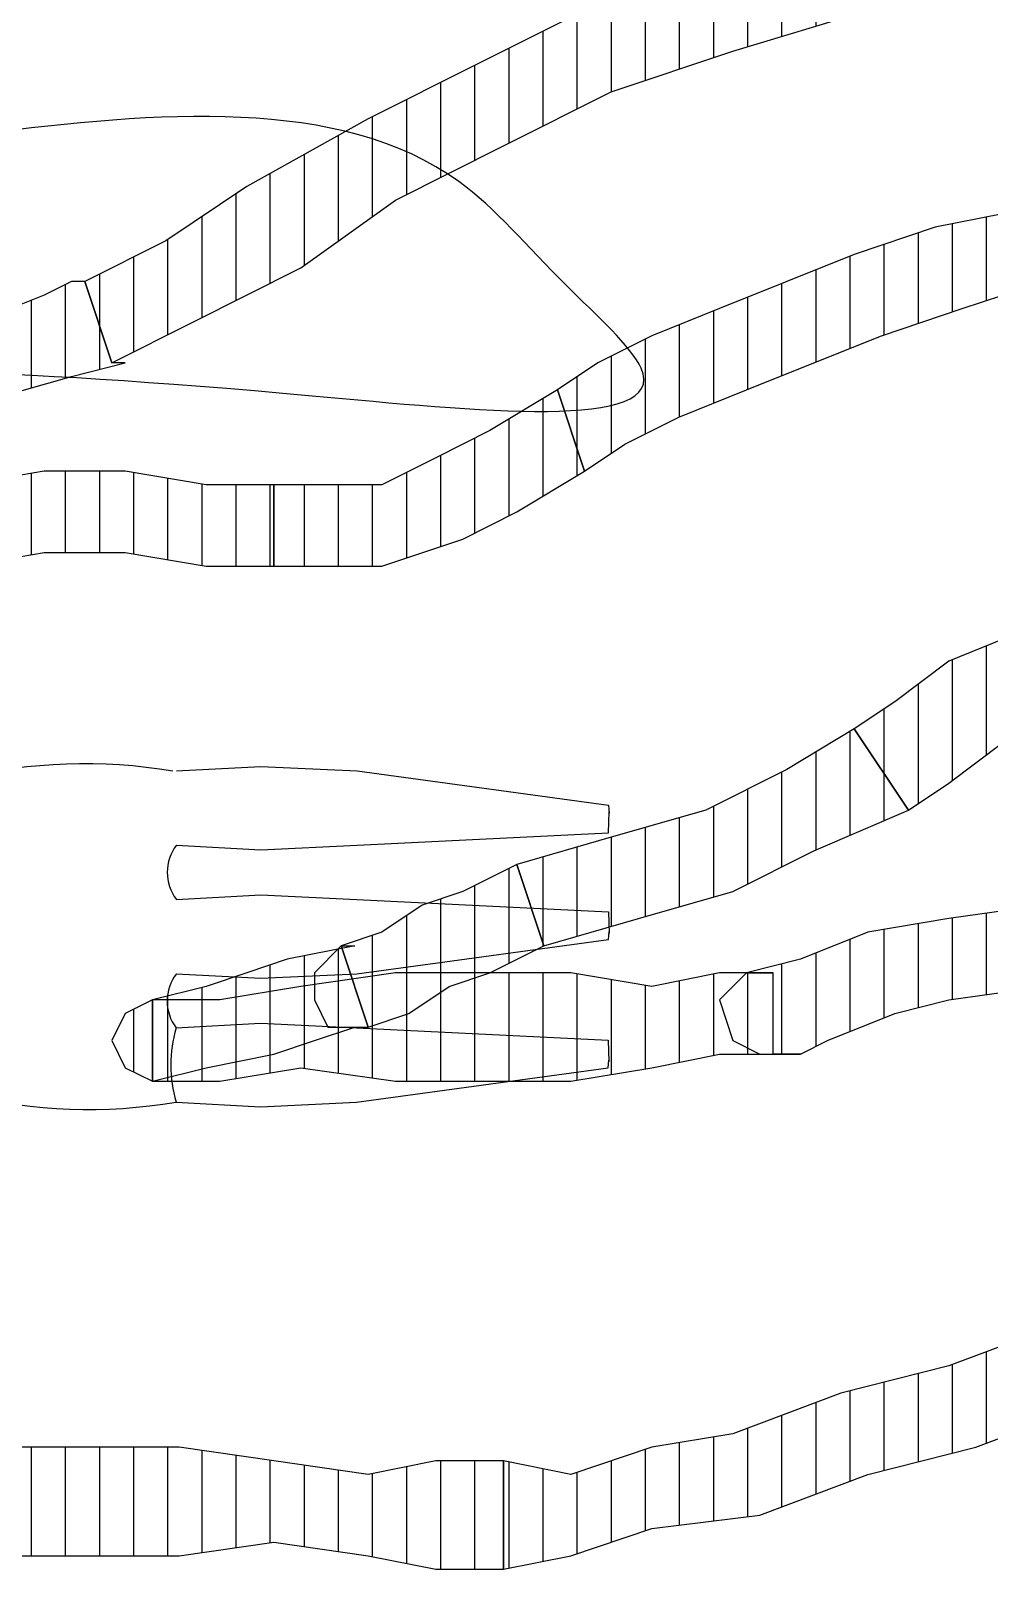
# Model space of a CAD drawing. Header units: millimetres. Extents: x 11489 to 12006, y 36725 to 37730.
# Drawn here: x 11709.6 to 11713.11, y 36917.04 to 36922.68 of the extents above; entities that cross this region are included whole.
import ezdxf

# ---------------------------------------------------------------- set-up
doc = ezdxf.new("R2010")
doc.units = ezdxf.units.MM
doc.layers.add('OC-Mutfak_Ekipman', color=252, linetype='Continuous')
pattern_1 = [(360, (-19413.11011, 29189.02214), (1e-16, 0.125), [25])]

# ---------------------------------------------------------------- blocks, each defined once
blk = doc.blocks.new('A$C0b4f8896')
at = {"ltscale": 30}
h = blk.add_hatch(dxfattribs=at)
h.set_pattern_fill('DC_LINES', color=256, scale=0.1, style=0)
h.set_pattern_definition(pattern_1)
edge = h.paths.add_edge_path(flags=0)
edge.add_line((7.6002, 15.3379), (7.6002, 15.3867))
edge.add_line((7.6002, 15.3867), (7.5505, 15.4863))
edge.add_line((7.5505, 15.4863), (7.4511, 15.7334))
edge.add_line((7.4511, 15.7334), (7.4015, 16.0791))
edge.add_line((7.4015, 16.0791), (7.3021, 16.4258))
edge.add_line((7.3021, 16.4258), (7.2524, 16.8213))
edge.add_line((7.2524, 16.8213), (7.2028, 17.2178))
edge.add_line((7.2028, 17.2178), (7.1531, 17.5635))
edge.add_line((7.1531, 17.5635), (7.1035, 17.8115))
edge.add_line((7.1035, 17.8115), (6.8054, 17.8115))
edge.add_line((6.8054, 17.8115), (6.855, 17.5635))
edge.add_line((6.855, 17.5635), (6.9047, 17.2178))
edge.add_line((6.9047, 17.2178), (6.9544, 16.8213))
edge.add_line((6.9544, 16.8213), (7.0041, 16.4258))
edge.add_line((7.0041, 16.4258), (7.1035, 16.0791))
edge.add_line((7.1035, 16.0791), (7.1531, 15.7334))
edge.add_line((7.1531, 15.7334), (7.2524, 15.3867))
edge.add_line((7.2524, 15.3867), (7.3021, 15.1895))
edge.add_line((7.3021, 15.1895), (7.3021, 15.2383))
h = blk.add_hatch(dxfattribs=at)
h.set_pattern_fill('DC_LINES', color=256, scale=0.1, style=0)
h.set_pattern_definition(pattern_1)
edge = h.paths.add_edge_path(flags=0)
edge.add_line((7.6002, 15.3379), (7.6002, 15.3867))
edge.add_line((7.6002, 15.3867), (7.5505, 15.4863))
edge.add_line((7.5505, 15.4863), (7.4511, 15.7334))
edge.add_line((7.4511, 15.7334), (7.4015, 16.0791))
edge.add_line((7.4015, 16.0791), (7.3021, 16.4258))
edge.add_line((7.3021, 16.4258), (7.2524, 16.8213))
edge.add_line((7.2524, 16.8213), (7.2028, 17.2178))
edge.add_line((7.2028, 17.2178), (7.1531, 17.5635))
edge.add_line((7.1531, 17.5635), (7.1035, 17.8115))
edge.add_line((7.1035, 17.8115), (6.8054, 17.8115))
edge.add_line((6.8054, 17.8115), (6.855, 17.5635))
edge.add_line((6.855, 17.5635), (6.9047, 17.2178))
edge.add_line((6.9047, 17.2178), (6.9544, 16.8213))
edge.add_line((6.9544, 16.8213), (7.0041, 16.4258))
edge.add_line((7.0041, 16.4258), (7.1035, 16.0791))
edge.add_line((7.1035, 16.0791), (7.1531, 15.7334))
edge.add_line((7.1531, 15.7334), (7.2524, 15.3867))
edge.add_line((7.2524, 15.3867), (7.3021, 15.1895))
edge.add_line((7.3021, 15.1895), (7.3021, 15.2383))
h = blk.add_hatch(dxfattribs=at)
h.set_pattern_fill('DC_LINES', color=256, scale=0.1, style=0)
h.set_pattern_definition(pattern_1)
edge = h.paths.add_edge_path(flags=0)
edge.add_line((6.4576, 17.1182), (6.4576, 17.0195))
edge.add_line((6.4576, 17.0195), (6.5073, 16.7227))
edge.add_line((6.5073, 16.7227), (6.557, 16.4258))
edge.add_line((6.557, 16.4258), (6.5073, 16.1289))
edge.add_line((6.5073, 16.1289), (6.557, 15.7822))
edge.add_line((6.557, 15.7822), (6.6067, 15.4863))
edge.add_line((6.6067, 15.4863), (6.6067, 15.1895))
edge.add_line((6.6067, 15.1895), (6.557, 14.8926))
edge.add_line((6.557, 14.8926), (6.557, 14.6445))
edge.add_line((6.557, 14.6445), (6.855, 14.6445))
edge.add_line((6.855, 14.6445), (6.855, 14.8926))
edge.add_line((6.855, 14.8926), (6.9047, 15.1895))
edge.add_line((6.9047, 15.1895), (6.9047, 15.4863))
edge.add_line((6.9047, 15.4863), (6.855, 15.7822))
edge.add_line((6.855, 15.7822), (6.9047, 16.1289))
edge.add_line((6.9047, 16.1289), (6.855, 16.4258))
edge.add_line((6.855, 16.4258), (6.8054, 16.7227))
edge.add_line((6.8054, 16.7227), (6.7557, 17.0195))
edge.add_line((6.7557, 17.0195), (6.7557, 16.9209))
edge.add_line((6.7557, 16.9209), (6.7557, 17.0195))
edge.add_line((6.7557, 17.0195), (6.706, 17.1182))
edge.add_line((6.706, 17.1182), (6.6067, 17.168))
edge.add_line((6.6067, 17.168), (6.5073, 17.1182))
edge.add_line((6.5073, 17.1182), (6.4576, 17.0195))
h = blk.add_hatch(dxfattribs=at)
h.set_pattern_fill('DC_LINES', color=256, scale=0.1, style=0)
h.set_pattern_definition(pattern_1)
edge = h.paths.add_edge_path(flags=0)
edge.add_line((6.4576, 17.1182), (6.4576, 17.0195))
edge.add_line((6.4576, 17.0195), (6.5073, 16.7227))
edge.add_line((6.5073, 16.7227), (6.557, 16.4258))
edge.add_line((6.557, 16.4258), (6.5073, 16.1289))
edge.add_line((6.5073, 16.1289), (6.557, 15.7822))
edge.add_line((6.557, 15.7822), (6.6067, 15.4863))
edge.add_line((6.6067, 15.4863), (6.6067, 15.1895))
edge.add_line((6.6067, 15.1895), (6.557, 14.8926))
edge.add_line((6.557, 14.8926), (6.557, 14.6445))
edge.add_line((6.557, 14.6445), (6.855, 14.6445))
edge.add_line((6.855, 14.6445), (6.855, 14.8926))
edge.add_line((6.855, 14.8926), (6.9047, 15.1895))
edge.add_line((6.9047, 15.1895), (6.9047, 15.4863))
edge.add_line((6.9047, 15.4863), (6.855, 15.7822))
edge.add_line((6.855, 15.7822), (6.9047, 16.1289))
edge.add_line((6.9047, 16.1289), (6.855, 16.4258))
edge.add_line((6.855, 16.4258), (6.8054, 16.7227))
edge.add_line((6.8054, 16.7227), (6.7557, 17.0195))
edge.add_line((6.7557, 17.0195), (6.7557, 16.9209))
edge.add_line((6.7557, 16.9209), (6.7557, 17.0195))
edge.add_line((6.7557, 17.0195), (6.706, 17.1182))
edge.add_line((6.706, 17.1182), (6.6067, 17.168))
edge.add_line((6.6067, 17.168), (6.5073, 17.1182))
edge.add_line((6.5073, 17.1182), (6.4576, 17.0195))
h = blk.add_hatch(dxfattribs=at)
h.set_pattern_fill('DC_LINES', color=256, scale=0.1, style=0)
h.set_pattern_definition(pattern_1)
edge = h.paths.add_edge_path(flags=0)
edge.add_line((3.2785, 13.8037), (3.2785, 14.0508))
edge.add_line((3.2785, 14.0508), (3.2288, 14.2988))
edge.add_line((3.2288, 14.2988), (3.2785, 14.6445))
edge.add_line((3.2785, 14.6445), (3.3282, 14.9912))
edge.add_line((3.3282, 14.9912), (3.3282, 15.2881))
edge.add_line((3.3282, 15.2881), (3.3282, 15.6348))
edge.add_line((3.3282, 15.6348), (3.2785, 15.9805))
edge.add_line((3.2785, 15.9805), (3.2288, 16.2773))
edge.add_line((3.2288, 16.2773), (2.9308, 16.2773))
edge.add_line((2.9308, 16.2773), (2.9804, 15.9805))
edge.add_line((2.9804, 15.9805), (2.9308, 15.6348))
edge.add_line((2.9308, 15.6348), (2.9308, 15.2881))
edge.add_line((2.9308, 15.2881), (2.9308, 14.9912))
edge.add_line((2.9308, 14.9912), (2.9804, 14.6445))
edge.add_line((2.9804, 14.6445), (2.9308, 14.2988))
edge.add_line((2.9308, 14.2988), (2.8811, 14.0508))
edge.add_line((2.8811, 14.0508), (2.8811, 13.8037))
h = blk.add_hatch(dxfattribs=at)
h.set_pattern_fill('DC_LINES', color=256, scale=0.1, style=0)
h.set_pattern_definition(pattern_1)
edge = h.paths.add_edge_path(flags=0)
edge.add_line((8.991, 12.0723), (8.8917, 12.5664))
edge.add_line((8.8917, 12.5664), (8.7427, 13.0615))
edge.add_line((8.7427, 13.0615), (8.5936, 13.5068))
edge.add_line((8.5936, 13.5068), (8.395, 13.9023))
edge.add_line((8.395, 13.9023), (8.1963, 14.2988))
edge.add_line((8.1963, 14.2988), (7.9479, 14.7441))
edge.add_line((7.9479, 14.7441), (7.7492, 15.041))
edge.add_line((7.7492, 15.041), (7.6002, 15.3379))
edge.add_line((7.6002, 15.3379), (7.3021, 15.2383))
edge.add_line((7.3021, 15.2383), (7.4511, 14.9414))
edge.add_line((7.4511, 14.9414), (7.6498, 14.5459))
edge.add_line((7.6498, 14.5459), (7.8982, 14.1992))
edge.add_line((7.8982, 14.1992), (8.0969, 13.8037))
edge.add_line((8.0969, 13.8037), (8.2956, 13.4082))
edge.add_line((8.2956, 13.4082), (8.4446, 12.9629))
edge.add_line((8.4446, 12.9629), (8.5936, 12.4678))
edge.add_line((8.5936, 12.4678), (8.693, 12.0723))
h = blk.add_hatch(dxfattribs=at)
h.set_pattern_fill('DC_LINES', color=256, scale=0.1, style=0)
h.set_pattern_definition(pattern_1)
edge = h.paths.add_edge_path(flags=0)
edge.add_line((8.991, 12.0723), (8.8917, 12.5664))
edge.add_line((8.8917, 12.5664), (8.7427, 13.0615))
edge.add_line((8.7427, 13.0615), (8.5936, 13.5068))
edge.add_line((8.5936, 13.5068), (8.395, 13.9023))
edge.add_line((8.395, 13.9023), (8.1963, 14.2988))
edge.add_line((8.1963, 14.2988), (7.9479, 14.7441))
edge.add_line((7.9479, 14.7441), (7.7492, 15.041))
edge.add_line((7.7492, 15.041), (7.6002, 15.3379))
edge.add_line((7.6002, 15.3379), (7.3021, 15.2383))
edge.add_line((7.3021, 15.2383), (7.4511, 14.9414))
edge.add_line((7.4511, 14.9414), (7.6498, 14.5459))
edge.add_line((7.6498, 14.5459), (7.8982, 14.1992))
edge.add_line((7.8982, 14.1992), (8.0969, 13.8037))
edge.add_line((8.0969, 13.8037), (8.2956, 13.4082))
edge.add_line((8.2956, 13.4082), (8.4446, 12.9629))
edge.add_line((8.4446, 12.9629), (8.5936, 12.4678))
edge.add_line((8.5936, 12.4678), (8.693, 12.0723))
h = blk.add_hatch(dxfattribs=at)
h.set_pattern_fill('DC_LINES', color=256, scale=0.1, style=0)
h.set_pattern_definition(pattern_1)
edge = h.paths.add_edge_path(flags=0)
edge.add_line((4.9674, 15.0898), (4.6694, 15.0898))
edge.add_line((4.6694, 15.0898), (4.6694, 14.8428))
edge.add_line((4.6694, 14.8428), (4.7191, 14.5459))
edge.add_line((4.7191, 14.5459), (4.6694, 14.1992))
edge.add_line((4.6694, 14.1992), (4.6694, 13.9023))
edge.add_line((4.6694, 13.9023), (4.6694, 13.5566))
edge.add_line((4.6694, 13.5566), (4.7191, 13.2598))
edge.add_line((4.7191, 13.2598), (4.7687, 13.0117))
edge.add_line((4.7687, 13.0117), (4.7687, 12.8145))
edge.add_line((4.7687, 12.8145), (5.0668, 12.8145))
edge.add_line((5.0668, 12.8145), (5.0668, 13.0117))
edge.add_line((5.0668, 13.0117), (5.0171, 13.2598))
edge.add_line((5.0171, 13.2598), (5.0668, 13.5566))
edge.add_line((5.0668, 13.5566), (5.0668, 13.9023))
edge.add_line((5.0668, 13.9023), (5.0668, 14.1992))
edge.add_line((5.0668, 14.1992), (5.0171, 14.5459))
edge.add_line((5.0171, 14.5459), (4.9674, 14.8428))
edge.add_line((4.9674, 14.8428), (4.9674, 15.0898))
edge.add_line((4.9674, 15.0898), (4.6694, 15.0898))
edge.add_line((4.6694, 15.0898), (4.9674, 15.0898))
edge.add_line((4.9674, 15.0898), (4.9178, 15.1895))
edge.add_line((4.9178, 15.1895), (4.8184, 15.2383))
edge.add_line((4.8184, 15.2383), (4.7191, 15.1895))
edge.add_line((4.7191, 15.1895), (4.6694, 15.0898))
h = blk.add_hatch(dxfattribs=at)
h.set_pattern_fill('DC_LINES', color=256, scale=0.1, style=0)
h.set_pattern_definition(pattern_1)
edge = h.paths.add_edge_path(flags=0)
edge.add_line((5.1661, 14.3975), (5.1661, 14.3477))
edge.add_line((5.1661, 14.3477), (5.1165, 14.5957))
edge.add_line((5.1165, 14.5957), (5.0668, 14.7441))
edge.add_line((5.0668, 14.7441), (5.0171, 14.8926))
edge.add_line((5.0171, 14.8926), (4.9674, 15.0898))
edge.add_line((4.9674, 15.0898), (4.6694, 15.0898))
edge.add_line((4.6694, 15.0898), (4.7191, 14.8926))
edge.add_line((4.7191, 14.8926), (4.7687, 14.6445))
edge.add_line((4.7687, 14.6445), (4.8184, 14.4961))
edge.add_line((4.8184, 14.4961), (4.8681, 14.3477))
edge.add_line((4.8681, 14.3477), (4.8681, 14.2988))
h = blk.add_hatch(dxfattribs=at)
h.set_pattern_fill('DC_LINES', color=256, scale=0.1, style=0)
h.set_pattern_definition(pattern_1)
edge = h.paths.add_edge_path(flags=0)
edge.add_line((6.557, 14.6445), (6.557, 14.249))
edge.add_line((6.557, 14.249), (6.6564, 13.9521))
edge.add_line((6.6564, 13.9521), (6.7557, 13.7539))
edge.add_line((6.7557, 13.7539), (6.9047, 13.5068))
edge.add_line((6.9047, 13.5068), (7.2028, 13.6055))
edge.add_line((7.2028, 13.6055), (7.0537, 13.8535))
edge.add_line((7.0537, 13.8535), (6.9544, 14.0508))
edge.add_line((6.9544, 14.0508), (6.855, 14.249))
edge.add_line((6.855, 14.249), (6.855, 14.6445))
h = blk.add_hatch(dxfattribs=at)
h.set_pattern_fill('DC_LINES', color=256, scale=0.1, style=0)
h.set_pattern_definition(pattern_1)
edge = h.paths.add_edge_path(flags=0)
edge.add_line((6.557, 14.6445), (6.557, 14.249))
edge.add_line((6.557, 14.249), (6.6564, 13.9521))
edge.add_line((6.6564, 13.9521), (6.7557, 13.7539))
edge.add_line((6.7557, 13.7539), (6.9047, 13.5068))
edge.add_line((6.9047, 13.5068), (7.2028, 13.6055))
edge.add_line((7.2028, 13.6055), (7.0537, 13.8535))
edge.add_line((7.0537, 13.8535), (6.9544, 14.0508))
edge.add_line((6.9544, 14.0508), (6.855, 14.249))
edge.add_line((6.855, 14.249), (6.855, 14.6445))
h = blk.add_hatch(dxfattribs=at)
h.set_pattern_fill('DC_LINES', color=256, scale=0.1, style=0)
h.set_pattern_definition(pattern_1)
edge = h.paths.add_edge_path(flags=0)
edge.add_line((5.4642, 13.7539), (5.3649, 13.9521))
edge.add_line((5.3649, 13.9521), (5.3151, 14.1006))
edge.add_line((5.3151, 14.1006), (5.2158, 14.249))
edge.add_line((5.2158, 14.249), (5.1661, 14.3975))
edge.add_line((5.1661, 14.3975), (4.8681, 14.2988))
edge.add_line((4.8681, 14.2988), (4.9178, 14.1504))
edge.add_line((4.9178, 14.1504), (5.0171, 14.002))
edge.add_line((5.0171, 14.002), (5.0668, 13.8535))
edge.add_line((5.0668, 13.8535), (5.1661, 13.6553))
h = blk.add_hatch(dxfattribs=at)
h.set_pattern_fill('DC_LINES', color=256, scale=0.1, style=0)
h.set_pattern_definition(pattern_1)
edge = h.paths.add_edge_path(flags=0)
edge.add_line((5.4642, 13.7539), (5.3649, 13.9521))
edge.add_line((5.3649, 13.9521), (5.3151, 14.1006))
edge.add_line((5.3151, 14.1006), (5.2158, 14.249))
edge.add_line((5.2158, 14.249), (5.1661, 14.3975))
edge.add_line((5.1661, 14.3975), (4.8681, 14.2988))
edge.add_line((4.8681, 14.2988), (4.9178, 14.1504))
edge.add_line((4.9178, 14.1504), (5.0171, 14.002))
edge.add_line((5.0171, 14.002), (5.0668, 13.8535))
edge.add_line((5.0668, 13.8535), (5.1661, 13.6553))
h = blk.add_hatch(dxfattribs=at)
h.set_pattern_fill('DC_LINES', color=256, scale=0.1, style=0)
h.set_pattern_definition(pattern_1)
edge = h.paths.add_edge_path(flags=0)
edge.add_line((3.9739, 11.1816), (3.8746, 11.4287))
edge.add_line((3.8746, 11.4287), (3.7753, 11.7754))
edge.add_line((3.7753, 11.7754), (3.6262, 12.1709))
edge.add_line((3.6262, 12.1709), (3.5269, 12.5664))
edge.add_line((3.5269, 12.5664), (3.3779, 12.9629))
edge.add_line((3.3779, 12.9629), (3.3282, 13.2598))
edge.add_line((3.3282, 13.2598), (3.2288, 13.5566))
edge.add_line((3.2288, 13.5566), (3.2785, 13.8037))
edge.add_line((3.2785, 13.8037), (2.8811, 13.8037))
edge.add_line((2.8811, 13.8037), (2.9308, 13.5566))
edge.add_line((2.9308, 13.5566), (3.0302, 13.2598))
edge.add_line((3.0302, 13.2598), (3.0798, 12.8633))
edge.add_line((3.0798, 12.8633), (3.2288, 12.4678))
edge.add_line((3.2288, 12.4678), (3.3282, 12.0723))
edge.add_line((3.3282, 12.0723), (3.4772, 11.6768))
edge.add_line((3.4772, 11.6768), (3.5765, 11.3301))
edge.add_line((3.5765, 11.3301), (3.6759, 11.083))
h = blk.add_hatch(dxfattribs=at)
h.set_pattern_fill('DC_LINES', color=256, scale=0.1, style=0)
h.set_pattern_definition(pattern_1)
edge = h.paths.add_edge_path(flags=0)
edge.add_line((5.9609, 12.5176), (5.812, 12.7646))
edge.add_line((5.812, 12.7646), (5.6628, 13.0615))
edge.add_line((5.6628, 13.0615), (5.5635, 13.4082))
edge.add_line((5.5635, 13.4082), (5.4642, 13.7539))
edge.add_line((5.4642, 13.7539), (5.1661, 13.6553))
edge.add_line((5.1661, 13.6553), (5.2655, 13.3086))
edge.add_line((5.2655, 13.3086), (5.3649, 12.9629))
edge.add_line((5.3649, 12.9629), (5.5139, 12.666))
edge.add_line((5.5139, 12.666), (5.6628, 12.3193))
h = blk.add_hatch(dxfattribs=at)
h.set_pattern_fill('DC_LINES', color=256, scale=0.1, style=0)
h.set_pattern_definition(pattern_1)
edge = h.paths.add_edge_path(flags=0)
edge.add_line((5.9609, 12.5176), (5.812, 12.7646))
edge.add_line((5.812, 12.7646), (5.6628, 13.0615))
edge.add_line((5.6628, 13.0615), (5.5635, 13.4082))
edge.add_line((5.5635, 13.4082), (5.4642, 13.7539))
edge.add_line((5.4642, 13.7539), (5.1661, 13.6553))
edge.add_line((5.1661, 13.6553), (5.2655, 13.3086))
edge.add_line((5.2655, 13.3086), (5.3649, 12.9629))
edge.add_line((5.3649, 12.9629), (5.5139, 12.666))
edge.add_line((5.5139, 12.666), (5.6628, 12.3193))
h = blk.add_hatch(dxfattribs=at)
h.set_pattern_fill('DC_LINES', color=256, scale=0.1, style=0)
h.set_pattern_definition(pattern_1)
edge = h.paths.add_edge_path(flags=0)
edge.add_line((6.9047, 13.5068), (7.0041, 13.3584))
edge.add_line((7.0041, 13.3584), (7.1035, 13.1602))
edge.add_line((7.1035, 13.1602), (7.2028, 12.9131))
edge.add_line((7.2028, 12.9131), (7.3021, 12.666))
edge.add_line((7.3021, 12.666), (7.4015, 12.418))
edge.add_line((7.4015, 12.418), (7.5008, 12.1221))
edge.add_line((7.5008, 12.1221), (7.5505, 11.9736))
edge.add_line((7.5505, 11.9736), (7.6002, 11.7754))
edge.add_line((7.6002, 11.7754), (7.8982, 11.7754))
edge.add_line((7.8982, 11.7754), (7.8485, 11.9736))
edge.add_line((7.8485, 11.9736), (7.7989, 12.2207))
edge.add_line((7.7989, 12.2207), (7.6995, 12.5176))
edge.add_line((7.6995, 12.5176), (7.6002, 12.7646))
edge.add_line((7.6002, 12.7646), (7.5008, 13.0117))
edge.add_line((7.5008, 13.0117), (7.4015, 13.2598))
edge.add_line((7.4015, 13.2598), (7.3021, 13.457))
edge.add_line((7.3021, 13.457), (7.2028, 13.6055))
h = blk.add_hatch(dxfattribs=at)
h.set_pattern_fill('DC_LINES', color=256, scale=0.1, style=0)
h.set_pattern_definition(pattern_1)
edge = h.paths.add_edge_path(flags=0)
edge.add_line((6.9047, 13.5068), (7.0041, 13.3584))
edge.add_line((7.0041, 13.3584), (7.1035, 13.1602))
edge.add_line((7.1035, 13.1602), (7.2028, 12.9131))
edge.add_line((7.2028, 12.9131), (7.3021, 12.666))
edge.add_line((7.3021, 12.666), (7.4015, 12.418))
edge.add_line((7.4015, 12.418), (7.5008, 12.1221))
edge.add_line((7.5008, 12.1221), (7.5505, 11.9736))
edge.add_line((7.5505, 11.9736), (7.6002, 11.7754))
edge.add_line((7.6002, 11.7754), (7.8982, 11.7754))
edge.add_line((7.8982, 11.7754), (7.8485, 11.9736))
edge.add_line((7.8485, 11.9736), (7.7989, 12.2207))
edge.add_line((7.7989, 12.2207), (7.6995, 12.5176))
edge.add_line((7.6995, 12.5176), (7.6002, 12.7646))
edge.add_line((7.6002, 12.7646), (7.5008, 13.0117))
edge.add_line((7.5008, 13.0117), (7.4015, 13.2598))
edge.add_line((7.4015, 13.2598), (7.3021, 13.457))
edge.add_line((7.3021, 13.457), (7.2028, 13.6055))
h = blk.add_hatch(dxfattribs=at)
h.set_pattern_fill('DC_LINES', color=256, scale=0.1, style=0)
h.set_pattern_definition(pattern_1)
edge = h.paths.add_edge_path(flags=0)
edge.add_line((4.7687, 12.8145), (4.7687, 12.7148))
edge.add_line((4.7687, 12.7148), (4.8184, 12.6162))
edge.add_line((4.8184, 12.6162), (4.9178, 12.3691))
edge.add_line((4.9178, 12.3691), (4.9674, 12.1709))
edge.add_line((4.9674, 12.1709), (5.0171, 11.8242))
edge.add_line((5.0171, 11.8242), (5.3151, 11.8242))
edge.add_line((5.3151, 11.8242), (5.2655, 12.1709))
edge.add_line((5.2655, 12.1709), (5.2158, 12.4678))
edge.add_line((5.2158, 12.4678), (5.1165, 12.7148))
edge.add_line((5.1165, 12.7148), (5.0668, 12.9131))
edge.add_line((5.0668, 12.9131), (5.0668, 12.8145))
edge.add_line((5.0668, 12.8145), (5.0668, 12.9131))
edge.add_line((5.0668, 12.9131), (4.9674, 13.0117))
edge.add_line((4.9674, 13.0117), (4.8184, 12.9629))
edge.add_line((4.8184, 12.9629), (4.7687, 12.8633))
edge.add_line((4.7687, 12.8633), (4.7687, 12.7148))
h = blk.add_hatch(dxfattribs=at)
h.set_pattern_fill('DC_LINES', color=256, scale=0.1, style=0)
h.set_pattern_definition(pattern_1)
edge = h.paths.add_edge_path(flags=0)
edge.add_line((6.9544, 10.835), (6.855, 11.083))
edge.add_line((6.855, 11.083), (6.706, 11.2314))
edge.add_line((6.706, 11.2314), (6.6067, 11.4785))
edge.add_line((6.6067, 11.4785), (6.4576, 11.7256))
edge.add_line((6.4576, 11.7256), (6.3087, 11.9238))
edge.add_line((6.3087, 11.9238), (6.2093, 12.1709))
edge.add_line((6.2093, 12.1709), (6.0602, 12.3691))
edge.add_line((6.0602, 12.3691), (5.9609, 12.5176))
edge.add_line((5.9609, 12.5176), (5.6628, 12.3193))
edge.add_line((5.6628, 12.3193), (5.7622, 12.1709))
edge.add_line((5.7622, 12.1709), (5.9112, 11.9736))
edge.add_line((5.9112, 11.9736), (6.0106, 11.8242))
edge.add_line((6.0106, 11.8242), (6.1596, 11.5283))
edge.add_line((6.1596, 11.5283), (6.3087, 11.3799))
edge.add_line((6.3087, 11.3799), (6.408, 11.1318))
edge.add_line((6.408, 11.1318), (6.557, 10.8848))
edge.add_line((6.557, 10.8848), (6.6564, 10.7363))
h = blk.add_hatch(dxfattribs=at)
h.set_pattern_fill('DC_LINES', color=256, scale=0.1, style=0)
h.set_pattern_definition(pattern_1)
edge = h.paths.add_edge_path(flags=0)
edge.add_line((6.9544, 10.835), (6.855, 11.083))
edge.add_line((6.855, 11.083), (6.706, 11.2314))
edge.add_line((6.706, 11.2314), (6.6067, 11.4785))
edge.add_line((6.6067, 11.4785), (6.4576, 11.7256))
edge.add_line((6.4576, 11.7256), (6.3087, 11.9238))
edge.add_line((6.3087, 11.9238), (6.2093, 12.1709))
edge.add_line((6.2093, 12.1709), (6.0602, 12.3691))
edge.add_line((6.0602, 12.3691), (5.9609, 12.5176))
edge.add_line((5.9609, 12.5176), (5.6628, 12.3193))
edge.add_line((5.6628, 12.3193), (5.7622, 12.1709))
edge.add_line((5.7622, 12.1709), (5.9112, 11.9736))
edge.add_line((5.9112, 11.9736), (6.0106, 11.8242))
edge.add_line((6.0106, 11.8242), (6.1596, 11.5283))
edge.add_line((6.1596, 11.5283), (6.3087, 11.3799))
edge.add_line((6.3087, 11.3799), (6.408, 11.1318))
edge.add_line((6.408, 11.1318), (6.557, 10.8848))
edge.add_line((6.557, 10.8848), (6.6564, 10.7363))
for p, q in [((6.557, 15.7822), (6.6067, 15.4863)), ((6.557, 15.7822), (6.6067, 15.4863)), ((6.9047, 15.4863), (6.855, 15.7822)), ((6.9047, 15.4863), (6.855, 15.7822)), ((7.1531, 15.7334), (7.2524, 15.3867)), ((7.1531, 15.7334), (7.2524, 15.3867)), ((7.5505, 15.4863), (7.4511, 15.7334)), ((7.5505, 15.4863), (7.4511, 15.7334)), ((2.9308, 15.6348), (2.9308, 15.2881)), ((3.3282, 15.2881), (3.3282, 15.6348)), ((6.6067, 15.4863), (6.6067, 15.1895)), ((6.6067, 15.4863), (6.6067, 15.1895)), ((6.9047, 15.1895), (6.9047, 15.4863)), ((6.9047, 15.1895), (6.9047, 15.4863)), ((7.6002, 15.3867), (7.5505, 15.4863)), ((7.6002, 15.3867), (7.5505, 15.4863)), ((7.2524, 15.3867), (7.3021, 15.1895)), ((7.2524, 15.3867), (7.3021, 15.1895)), ((7.6002, 15.3379), (7.3021, 15.2383)), ((7.6002, 15.3379), (7.3021, 15.2383)), ((7.3021, 15.2383), (7.6002, 15.3379)), ((7.3021, 15.2383), (7.6002, 15.3379)), ((7.6002, 15.3379), (7.6002, 15.3867)), ((7.6002, 15.3379), (7.6002, 15.3867)), ((7.7492, 15.041), (7.6002, 15.3379)), ((7.7492, 15.041), (7.6002, 15.3379)), ((7.6002, 15.3379), (7.6002, 15.3379)), ((7.6002, 15.3379), (7.6002, 15.3379)), ((2.9308, 15.2881), (2.9308, 14.9912)), ((3.3282, 14.9912), (3.3282, 15.2881)), ((4.8184, 15.2383), (4.7191, 15.1895)), ((4.9178, 15.1895), (4.8184, 15.2383)), ((7.3021, 15.2383), (7.4511, 14.9414)), ((7.3021, 15.2383), (7.4511, 14.9414)), ((7.3021, 15.1895), (7.3021, 15.2383)), ((7.3021, 15.1895), (7.3021, 15.2383)), ((4.7191, 15.1895), (4.6694, 15.0898)), ((4.9674, 15.0898), (4.9178, 15.1895)), ((6.6067, 15.1895), (6.557, 14.8926)), ((6.6067, 15.1895), (6.557, 14.8926)), ((6.855, 14.8926), (6.9047, 15.1895)), ((6.855, 14.8926), (6.9047, 15.1895)), ((4.9674, 15.0898), (4.6694, 15.0898)), ((4.6694, 15.0898), (4.7191, 14.8926)), ((4.9674, 15.0898), (4.6694, 15.0898)), ((4.6694, 15.0898), (4.6694, 14.8428)), ((4.9674, 15.0898), (4.6694, 15.0898)), ((4.6694, 15.0898), (4.9674, 15.0898)), ((4.6694, 15.0898), (4.9674, 15.0898)), ((5.0171, 14.8926), (4.9674, 15.0898)), ((4.9674, 14.8428), (4.9674, 15.0898)), ((4.9674, 15.0898), (4.9674, 15.0898)), ((7.9479, 14.7441), (7.7492, 15.041)), ((7.9479, 14.7441), (7.7492, 15.041)), ((2.9308, 14.9912), (2.9804, 14.6445)), ((3.2785, 14.6445), (3.3282, 14.9912)), ((7.4511, 14.9414), (7.6498, 14.5459)), ((7.4511, 14.9414), (7.6498, 14.5459)), ((4.7191, 14.8926), (4.7687, 14.6445)), ((5.0668, 14.7441), (5.0171, 14.8926)), ((6.557, 14.8926), (6.557, 14.6445)), ((6.557, 14.8926), (6.557, 14.6445)), ((6.855, 14.6445), (6.855, 14.8926)), ((6.855, 14.6445), (6.855, 14.8926)), ((4.6694, 14.8428), (4.7191, 14.5459)), ((5.0171, 14.5459), (4.9674, 14.8428)), ((5.1165, 14.5957), (5.0668, 14.7441)), ((8.1963, 14.2988), (7.9479, 14.7441)), ((8.1963, 14.2988), (7.9479, 14.7441)), ((2.9804, 14.6445), (2.9308, 14.2988)), ((3.2288, 14.2988), (3.2785, 14.6445)), ((4.7687, 14.6445), (4.8184, 14.4961)), ((6.557, 14.6445), (6.855, 14.6445)), ((6.557, 14.6445), (6.855, 14.6445)), ((6.557, 14.6445), (6.557, 14.6445)), ((6.557, 14.6445), (6.557, 14.249)), ((6.855, 14.6445), (6.557, 14.6445)), ((6.557, 14.6445), (6.557, 14.6445)), ((6.557, 14.6445), (6.557, 14.6445)), ((6.557, 14.6445), (6.557, 14.249)), ((6.855, 14.6445), (6.557, 14.6445)), ((6.557, 14.6445), (6.557, 14.6445)), ((6.855, 14.249), (6.855, 14.6445)), ((6.855, 14.6445), (6.855, 14.6445)), ((6.855, 14.249), (6.855, 14.6445)), ((6.855, 14.6445), (6.855, 14.6445)), ((5.1661, 14.3477), (5.1165, 14.5957)), ((4.7191, 14.5459), (4.6694, 14.1992)), ((4.8184, 14.4961), (4.8681, 14.3477)), ((4.9674, 14.4961), (4.8681, 14.4473)), ((5.0668, 14.4961), (4.9674, 14.4961)), ((5.0668, 14.1992), (5.0171, 14.5459)), ((5.1661, 14.3975), (5.0668, 14.4961)), ((7.6498, 14.5459), (7.8982, 14.1992)), ((7.6498, 14.5459), (7.8982, 14.1992)), ((4.8681, 14.4473), (4.8681, 14.2988)), ((4.8681, 14.2988), (5.1661, 14.3975)), ((4.8681, 14.2988), (5.1661, 14.3975)), ((5.1661, 14.3975), (4.8681, 14.2988)), ((5.1661, 14.3975), (4.8681, 14.2988)), ((5.1661, 14.3975), (5.1661, 14.3477)), ((5.1661, 14.3975), (5.1661, 14.3975)), ((5.1661, 14.3975), (5.1661, 14.3975)), ((5.2158, 14.249), (5.1661, 14.3975)), ((5.2158, 14.249), (5.1661, 14.3975)), ((4.8681, 14.3477), (4.8681, 14.2988)), ((2.9308, 14.2988), (2.8811, 14.0508)), ((3.2785, 14.0508), (3.2288, 14.2988)), ((4.8681, 14.2988), (4.9178, 14.1504)), ((4.8681, 14.2988), (4.9178, 14.1504)), ((8.395, 13.9023), (8.1963, 14.2988)), ((8.395, 13.9023), (8.1963, 14.2988)), ((5.3151, 14.1006), (5.2158, 14.249)), ((5.3151, 14.1006), (5.2158, 14.249)), ((6.557, 14.249), (6.6564, 13.9521)), ((6.557, 14.249), (6.6564, 13.9521)), ((6.9544, 14.0508), (6.855, 14.249)), ((6.9544, 14.0508), (6.855, 14.249)), ((4.6694, 14.1992), (4.6694, 13.9023)), ((5.0668, 13.9023), (5.0668, 14.1992)), ((7.8982, 14.1992), (8.0969, 13.8037)), ((7.8982, 14.1992), (8.0969, 13.8037)), ((4.9178, 14.1504), (5.0171, 14.002)), ((4.9178, 14.1504), (5.0171, 14.002)), ((5.3649, 13.9521), (5.3151, 14.1006)), ((5.3649, 13.9521), (5.3151, 14.1006)), ((2.8811, 14.0508), (2.8811, 13.8037)), ((3.2785, 13.8037), (3.2785, 14.0508)), ((7.0537, 13.8535), (6.9544, 14.0508)), ((7.0537, 13.8535), (6.9544, 14.0508)), ((5.0171, 14.002), (5.0668, 13.8535)), ((5.0171, 14.002), (5.0668, 13.8535)), ((5.4642, 13.7539), (5.3649, 13.9521)), ((5.4642, 13.7539), (5.3649, 13.9521)), ((6.6564, 13.9521), (6.7557, 13.7539)), ((6.6564, 13.9521), (6.7557, 13.7539)), ((4.6694, 13.9023), (4.6694, 13.5566)), ((5.0668, 13.5566), (5.0668, 13.9023)), ((8.5936, 13.5068), (8.395, 13.9023)), ((8.5936, 13.5068), (8.395, 13.9023)), ((5.0668, 13.8535), (5.1661, 13.6553)), ((5.0668, 13.8535), (5.1661, 13.6553)), ((7.2028, 13.6055), (7.0537, 13.8535)), ((7.2028, 13.6055), (7.0537, 13.8535)), ((3.2785, 13.8037), (2.8811, 13.8037)), ((2.8811, 13.8037), (2.9308, 13.5566)), ((2.8811, 13.8037), (2.8811, 13.8037)), ((2.8811, 13.8037), (3.2785, 13.8037)), ((3.2288, 13.5566), (3.2785, 13.8037)), ((3.2785, 13.8037), (3.2785, 13.8037)), ((3.2785, 13.8037), (3.2785, 13.8037)), ((8.0969, 13.8037), (8.2956, 13.4082)), ((8.0969, 13.8037), (8.2956, 13.4082)), ((5.4642, 13.7539), (5.1661, 13.6553)), ((5.4642, 13.7539), (5.1661, 13.6553)), ((5.1661, 13.6553), (5.4642, 13.7539)), ((5.1661, 13.6553), (5.4642, 13.7539)), ((5.5635, 13.4082), (5.4642, 13.7539)), ((5.5635, 13.4082), (5.4642, 13.7539)), ((5.4642, 13.7539), (5.4642, 13.7539)), ((5.4642, 13.7539), (5.4642, 13.7539)), ((5.4642, 13.7539), (5.4642, 13.7539)), ((5.4642, 13.7539), (5.4642, 13.7539)), ((6.7557, 13.7539), (6.9047, 13.5068)), ((6.7557, 13.7539), (6.9047, 13.5068)), ((5.1661, 13.6553), (5.2655, 13.3086)), ((5.1661, 13.6553), (5.2655, 13.3086)), ((5.1661, 13.6553), (5.1661, 13.6553)), ((5.1661, 13.6553), (5.1661, 13.6553)), ((7.2028, 13.6055), (6.9047, 13.5068)), ((7.2028, 13.6055), (6.9047, 13.5068)), ((6.9047, 13.5068), (7.2028, 13.6055)), ((6.9047, 13.5068), (7.2028, 13.6055)), ((7.3021, 13.457), (7.2028, 13.6055)), ((7.2028, 13.6055), (7.2028, 13.6055)), ((7.3021, 13.457), (7.2028, 13.6055)), ((7.2028, 13.6055), (7.2028, 13.6055)), ((2.9308, 13.5566), (3.0302, 13.2598)), ((3.3282, 13.2598), (3.2288, 13.5566)), ((4.6694, 13.5566), (4.7191, 13.2598)), ((5.0171, 13.2598), (5.0668, 13.5566)), ((6.9047, 13.5068), (6.9047, 13.5068)), ((6.9047, 13.5068), (7.0041, 13.3584)), ((6.9047, 13.5068), (6.9047, 13.5068)), ((6.9047, 13.5068), (6.9047, 13.5068)), ((6.9047, 13.5068), (7.0041, 13.3584)), ((6.9047, 13.5068), (6.9047, 13.5068)), ((7.4015, 13.2598), (7.3021, 13.457)), ((7.4015, 13.2598), (7.3021, 13.457)), ((5.6628, 13.0615), (5.5635, 13.4082)), ((5.6628, 13.0615), (5.5635, 13.4082)), ((8.2956, 13.4082), (8.4446, 12.9629)), ((8.2956, 13.4082), (8.4446, 12.9629)), ((5.2655, 13.3086), (5.3649, 12.9629)), ((5.2655, 13.3086), (5.3649, 12.9629)), ((7.0041, 13.3584), (7.1035, 13.1602)), ((7.0041, 13.3584), (7.1035, 13.1602)), ((3.0302, 13.2598), (3.0798, 12.8633)), ((3.3779, 12.9629), (3.3282, 13.2598)), ((4.7191, 13.2598), (4.7687, 13.0117)), ((5.0668, 13.0117), (5.0171, 13.2598)), ((7.5008, 13.0117), (7.4015, 13.2598)), ((7.5008, 13.0117), (7.4015, 13.2598)), ((7.1035, 13.1602), (7.2028, 12.9131)), ((7.1035, 13.1602), (7.2028, 12.9131)), ((5.812, 12.7646), (5.6628, 13.0615)), ((5.812, 12.7646), (5.6628, 13.0615)), ((4.7687, 13.0117), (4.7687, 12.8145)), ((4.9674, 13.0117), (4.8184, 12.9629)), ((5.0668, 12.9131), (4.9674, 13.0117)), ((5.0668, 12.8145), (5.0668, 13.0117)), ((7.6002, 12.7646), (7.5008, 13.0117)), ((7.6002, 12.7646), (7.5008, 13.0117)), ((3.5269, 12.5664), (3.3779, 12.9629)), ((4.8184, 12.9629), (4.7687, 12.8633)), ((5.1165, 12.7148), (5.0668, 12.9131)), ((5.0668, 12.9131), (5.0668, 12.8145)), ((5.0668, 12.8145), (5.0668, 12.9131)), ((5.3649, 12.9629), (5.5139, 12.666)), ((5.3649, 12.9629), (5.5139, 12.666)), ((7.2028, 12.9131), (7.3021, 12.666)), ((7.2028, 12.9131), (7.3021, 12.666)), ((8.4446, 12.9629), (8.5936, 12.4678)), ((8.4446, 12.9629), (8.5936, 12.4678)), ((3.0798, 12.8633), (3.2288, 12.4678)), ((4.7687, 12.8633), (4.7687, 12.7148)), ((4.7687, 12.8145), (4.7687, 12.7148)), ((4.7687, 12.7148), (4.7687, 12.8145)), ((4.7687, 12.8145), (4.7687, 12.8145)), ((4.7687, 12.8145), (5.0668, 12.8145)), ((5.9609, 12.5176), (5.812, 12.7646)), ((5.9609, 12.5176), (5.812, 12.7646)), ((7.6995, 12.5176), (7.6002, 12.7646)), ((7.6995, 12.5176), (7.6002, 12.7646)), ((4.7687, 12.7148), (4.8184, 12.6162)), ((5.2158, 12.4678), (5.1165, 12.7148)), ((5.5139, 12.666), (5.6628, 12.3193)), ((5.5139, 12.666), (5.6628, 12.3193)), ((7.3021, 12.666), (7.4015, 12.418)), ((7.3021, 12.666), (7.4015, 12.418)), ((4.8184, 12.6162), (4.9178, 12.3691)), ((3.6262, 12.1709), (3.5269, 12.5664)), ((5.6628, 12.3193), (5.9609, 12.5176)), ((5.6628, 12.3193), (5.9609, 12.5176)), ((5.9609, 12.5176), (5.6628, 12.3193)), ((5.9609, 12.5176), (5.6628, 12.3193)), ((5.9609, 12.5176), (5.9609, 12.5176)), ((5.9609, 12.5176), (5.9609, 12.5176)), ((5.9609, 12.5176), (5.9609, 12.5176)), ((5.9609, 12.5176), (5.9609, 12.5176)), ((6.0602, 12.3691), (5.9609, 12.5176)), ((6.0602, 12.3691), (5.9609, 12.5176)), ((7.7989, 12.2207), (7.6995, 12.5176)), ((7.7989, 12.2207), (7.6995, 12.5176)), ((3.2288, 12.4678), (3.3282, 12.0723)), ((5.2655, 12.1709), (5.2158, 12.4678)), ((7.4015, 12.418), (7.5008, 12.1221)), ((7.4015, 12.418), (7.5008, 12.1221)), ((4.9178, 12.3691), (4.9674, 12.1709)), ((6.2093, 12.1709), (6.0602, 12.3691)), ((6.2093, 12.1709), (6.0602, 12.3691)), ((5.6628, 12.3193), (5.6628, 12.3193)), ((5.6628, 12.3193), (5.6628, 12.3193)), ((5.6628, 12.3193), (5.7622, 12.1709)), ((5.6628, 12.3193), (5.7622, 12.1709)), ((7.8485, 11.9736), (7.7989, 12.2207)), ((7.8485, 11.9736), (7.7989, 12.2207)), ((3.7753, 11.7754), (3.6262, 12.1709)), ((4.9674, 12.1709), (5.0171, 11.8242)), ((5.3151, 11.8242), (5.2655, 12.1709)), ((5.7622, 12.1709), (5.9112, 11.9736)), ((5.7622, 12.1709), (5.9112, 11.9736)), ((6.3087, 11.9238), (6.2093, 12.1709)), ((6.3087, 11.9238), (6.2093, 12.1709)), ((7.5008, 12.1221), (7.5505, 11.9736)), ((7.5008, 12.1221), (7.5505, 11.9736)), ((3.3282, 12.0723), (3.4772, 11.6768))]:
    blk.add_line(p, q, dxfattribs=at)
for points in [[(4.593, 15.0028), (4.5762, 14.6939), (4.593, 14.3413), (4.7182, 13.4191), (4.7472, 13.4168)], [(4.8652, 15.0028), (4.8819, 14.6939), (4.8652, 14.3413), (4.8196, 13.4191), (4.7409, 13.4168)], [(5.0635, 15.0019), (5.0467, 14.693), (5.0635, 14.3403), (5.1886, 13.4182), (5.2177, 13.4159)], [(5.3356, 15.0019), (5.3524, 14.693), (5.3356, 14.3403), (5.2901, 13.4182), (5.2114, 13.4159)], [(5.5343, 15.0015), (5.5176, 14.6926), (5.5343, 14.3399), (5.5798, 13.4177), (5.6585, 13.4155)], [(5.8065, 15.0015), (5.8232, 14.6926), (5.8065, 14.3399), (5.6813, 13.4177), (5.6522, 13.4155)]]:
    blk.add_lwpolyline(points, dxfattribs=at)
for centre, radius, start, end in [((6.4858, 15.3251), 1.92, 143.1475, 189.6617), ((3.9129, 15.3373), 1.92, 350.3383, 36.8525), ((4.7281, 14.5569), 0.466, 72.9453, 106.8601), ((4.9638, 14.8732), 0.1628, 52.2572, 127.4765), ((5.4347, 14.8728), 0.1628, 52.2572, 127.4765)]:
    blk.add_arc(centre, radius, start, end, dxfattribs=at)
blk.add_open_spline([(7.2842, 16.9003), (7.2858, 16.2827), (7.2882, 15.3534), (7.0208, 12.9508), (7.6307, 13.6363), (8.3014, 14.1872), (8.1354, 16.0113), (7.903, 17.3138), (7.769, 18.0644)], degree=3, knots=[0, 0, 0, 0, 2.397924, 3.60794, 4.016411, 4.564174, 6.316969, 8.70047, 8.70047, 8.70047, 8.70047], dxfattribs=at)

msp = doc.modelspace()

# ---------------------------------------------------------------- block references
at = {"layer": 'OC-Mutfak_Ekipman', "linetype": 'Continuous', "rotation": 89.99999999999999}
msp.add_blockref('A$C0b4f8896', (11725.1357, 36914.1627), dxfattribs=at)

doc.saveas('drawing.dxf')
